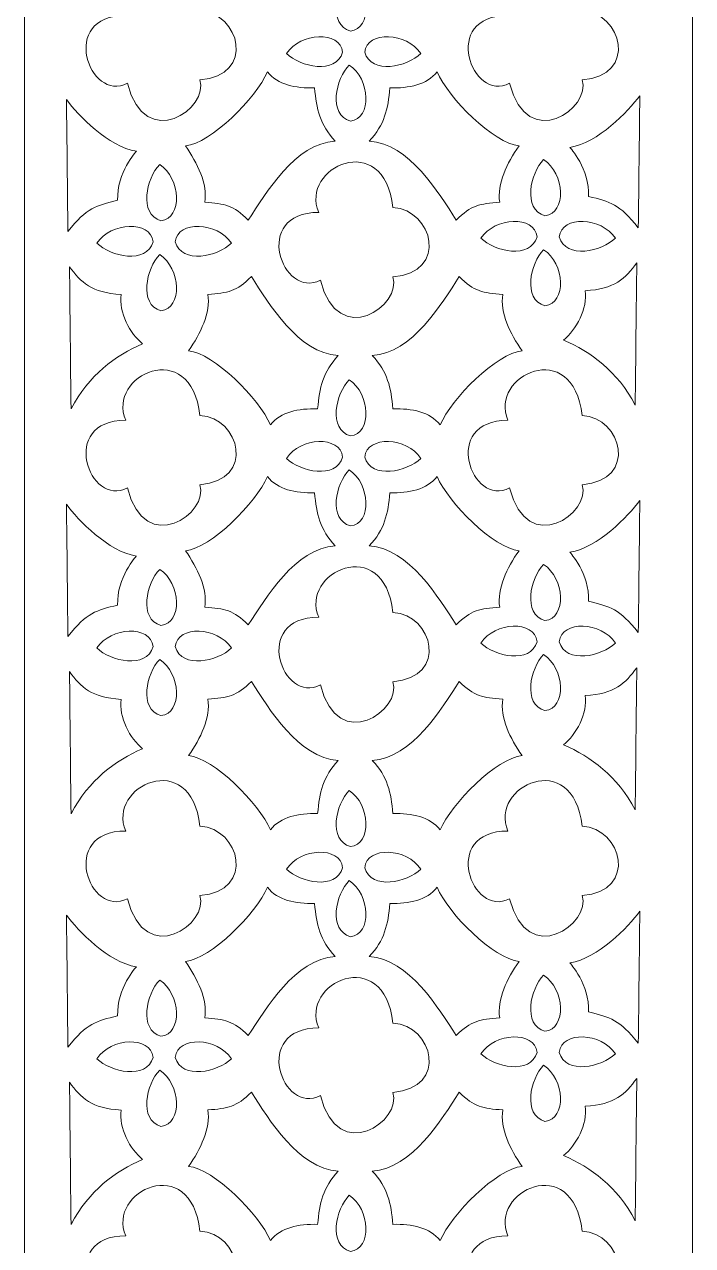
# Model space of a CAD drawing. Header units: centimetres. Extents: x -27.5 to -20.8, y -9.5 to 9.5.
# Drawn here: x -23.78 to -20.8, y -0.03 to 5.4 of the extents above; entities that cross this region are included whole.
import ezdxf

# ---------------------------------------------------------------- set-up
doc = ezdxf.new("R2010")
doc.units = ezdxf.units.CM
doc.header["$MEASUREMENT"] = 0
doc.layers.add('layer 1', color=7, linetype='Continuous')

msp = doc.modelspace()

# ---------------------------------------------------------------- linework, layer by layer
at = {"layer": 'layer 1', "color": 250, "lineweight": 9}
for points, knots in [([(-23.77503, 9.5), (-23.77503, 9.5), (-20.79884, 9.5), (-20.79884, 9.5), (-20.79884, 9.5), (-20.79884, 9.5), (-20.79884, -9.5), (-20.79884, -9.5), (-20.79884, -9.5), (-20.79884, -9.5), (-23.77503, -9.5), (-23.77503, -9.5), (-23.77503, -9.5), (-23.77503, -9.5), (-23.77503, 9.5), (-23.77503, 9.5)], [0, 0, 0, 0, 0.2, 0.2, 0.2, 0.2, 0.4, 0.4, 0.4, 0.4, 0.6, 0.6, 0.6, 0.6, 1, 1, 1, 1]), ([(-23.32351, 5.44407), (-23.6253, 5.44437), (-23.48585, 5.05326), (-23.31634, 5.14275), (-23.31634, 5.14275), (-23.23638, 4.82837), (-22.9496, 5.03373), (-22.99347, 5.15704), (-22.99347, 5.15704), (-22.74346, 5.17612), (-22.81469, 5.45597), (-22.99347, 5.46559), (-22.99347, 5.46559), (-23.03281, 5.81953), (-23.41033, 5.64324), (-23.32351, 5.44407)], [0, 0, 0, 0, 0.2, 0.2, 0.2, 0.2, 0.4, 0.4, 0.4, 0.4, 0.6, 0.6, 0.6, 0.6, 1, 1, 1, 1]), ([(-21.62119, 5.44407), (-21.92298, 5.44437), (-21.78353, 5.05326), (-21.61402, 5.14275), (-21.61402, 5.14275), (-21.53406, 4.82837), (-21.24728, 5.03373), (-21.29115, 5.15704), (-21.29115, 5.15704), (-21.04114, 5.17612), (-21.11237, 5.45597), (-21.29115, 5.46559), (-21.29115, 5.46559), (-21.33049, 5.81953), (-21.70801, 5.64324), (-21.62119, 5.44407)], [0, 0, 0, 0, 0.2, 0.2, 0.2, 0.2, 0.4, 0.4, 0.4, 0.4, 0.6, 0.6, 0.6, 0.6, 1, 1, 1, 1]), ([(-22.32843, 5.62448), (-22.38798, 5.56444), (-22.42354, 5.40345), (-22.32255, 5.37467), (-22.32255, 5.37467), (-22.22505, 5.38526), (-22.23454, 5.56322), (-22.32843, 5.62448)], [0, 0, 0, 0, 0.3333333, 0.3333333, 0.3333333, 0.3333333, 1, 1, 1, 1]), ([(-22.60772, 5.27473), (-22.54768, 5.21518), (-22.38669, 5.17961), (-22.35791, 5.28061), (-22.35791, 5.28061), (-22.3685, 5.37811), (-22.54646, 5.36862), (-22.60772, 5.27473)], [0, 0, 0, 0, 0.3333333, 0.3333333, 0.3333333, 0.3333333, 1, 1, 1, 1]), ([(-22.00914, 5.27473), (-22.06918, 5.21518), (-22.23017, 5.17961), (-22.25895, 5.28061), (-22.25895, 5.28061), (-22.24836, 5.37811), (-22.0704, 5.36862), (-22.00914, 5.27473)], [0, 0, 0, 0, 0.3333333, 0.3333333, 0.3333333, 0.3333333, 1, 1, 1, 1]), ([(-22.32843, 5.22343), (-22.38798, 5.16339), (-22.42354, 5.00241), (-22.32255, 4.97363), (-22.32255, 4.97363), (-22.22505, 4.98422), (-22.23454, 5.16217), (-22.32843, 5.22343)], [0, 0, 0, 0, 0.3333333, 0.3333333, 0.3333333, 0.3333333, 1, 1, 1, 1]), ([(-22.69288, 5.19348), (-22.64682, 5.13566), (-22.56793, 5.11968), (-22.48236, 5.12173), (-22.48236, 5.12173), (-22.47401, 5.02777), (-22.45879, 4.95706), (-22.39032, 4.88497), (-22.39032, 4.88497), (-22.56853, 4.87428), (-22.69913, 4.6544), (-22.77774, 4.53343), (-22.77774, 4.53343), (-22.84401, 4.5997), (-22.88288, 4.60603), (-22.97143, 4.61235), (-22.97143, 4.61235), (-22.95864, 4.69344), (-23.0042, 4.78757), (-23.05753, 4.86346), (-23.05753, 4.86346), (-22.94458, 4.87453), (-22.74271, 5.07643), (-22.69288, 5.19348)], [0, 0, 0, 0, 0.1428571, 0.1428571, 0.1428571, 0.1428571, 0.2857143, 0.2857143, 0.2857143, 0.2857143, 0.4285714, 0.4285714, 0.4285714, 0.4285714, 0.5714286, 0.5714286, 0.5714286, 0.5714286, 0.7142857, 0.7142857, 0.7142857, 0.7142857, 1, 1, 1, 1]), ([(-21.93664, 5.19348), (-21.9827, 5.13566), (-22.06159, 5.11968), (-22.14716, 5.12173), (-22.14716, 5.12173), (-22.15551, 5.02777), (-22.17074, 4.95706), (-22.2392, 4.88497), (-22.2392, 4.88497), (-22.061, 4.87428), (-21.93039, 4.6544), (-21.85179, 4.53343), (-21.85179, 4.53343), (-21.78551, 4.5997), (-21.74664, 4.60603), (-21.65809, 4.61235), (-21.65809, 4.61235), (-21.67089, 4.69344), (-21.62532, 4.78757), (-21.57199, 4.86346), (-21.57199, 4.86346), (-21.68494, 4.87453), (-21.88681, 5.07643), (-21.93664, 5.19348)], [0, 0, 0, 0, 0.1428571, 0.1428571, 0.1428571, 0.1428571, 0.2857143, 0.2857143, 0.2857143, 0.2857143, 0.4285714, 0.4285714, 0.4285714, 0.4285714, 0.5714286, 0.5714286, 0.5714286, 0.5714286, 0.7142857, 0.7142857, 0.7142857, 0.7142857, 1, 1, 1, 1]), ([(-23.58782, 5.07004), (-23.58543, 4.87634), (-23.58345, 4.67615), (-23.58106, 4.48244), (-23.58106, 4.48244), (-23.49705, 4.58874), (-23.45596, 4.59755), (-23.35976, 4.62176), (-23.35976, 4.62176), (-23.36463, 4.74438), (-23.27665, 4.83963), (-23.27599, 4.83968), (-23.27599, 4.83968), (-23.3999, 4.85887), (-23.53656, 5.0001), (-23.58782, 5.07004)], [0, 0, 0, 0, 0.2, 0.2, 0.2, 0.2, 0.4, 0.4, 0.4, 0.4, 0.6, 0.6, 0.6, 0.6, 1, 1, 1, 1]), ([(-21.0339, 5.08699), (-21.03629, 4.8933), (-21.03827, 4.6931), (-21.04066, 4.49939), (-21.04066, 4.49939), (-21.12467, 4.60569), (-21.16576, 4.6145), (-21.26196, 4.63871), (-21.26196, 4.63871), (-21.25709, 4.76133), (-21.34507, 4.85658), (-21.34573, 4.85663), (-21.34573, 4.85663), (-21.22182, 4.87582), (-21.08516, 5.01705), (-21.0339, 5.08699)], [0, 0, 0, 0, 0.2, 0.2, 0.2, 0.2, 0.4, 0.4, 0.4, 0.4, 0.6, 0.6, 0.6, 0.6, 1, 1, 1, 1]), ([(-22.46387, 4.56746), (-22.76567, 4.56777), (-22.62621, 4.17666), (-22.4567, 4.26614), (-22.4567, 4.26614), (-22.37674, 3.95177), (-22.08997, 4.15713), (-22.13383, 4.28043), (-22.13383, 4.28043), (-21.88382, 4.29952), (-21.95505, 4.57936), (-22.13383, 4.58899), (-22.13383, 4.58899), (-22.17318, 4.94293), (-22.55069, 4.76664), (-22.46387, 4.56746)], [0, 0, 0, 0, 0.2, 0.2, 0.2, 0.2, 0.4, 0.4, 0.4, 0.4, 0.6, 0.6, 0.6, 0.6, 1, 1, 1, 1]), ([(-21.46222, 4.80252), (-21.52177, 4.74248), (-21.55733, 4.5815), (-21.45634, 4.55272), (-21.45634, 4.55272), (-21.35883, 4.56331), (-21.36833, 4.74126), (-21.46222, 4.80252)], [0, 0, 0, 0, 0.3333333, 0.3333333, 0.3333333, 0.3333333, 1, 1, 1, 1]), ([(-23.17252, 4.7804), (-23.23207, 4.72036), (-23.26764, 4.55938), (-23.16664, 4.53059), (-23.16664, 4.53059), (-23.06914, 4.54119), (-23.07863, 4.71914), (-23.17252, 4.7804)], [0, 0, 0, 0, 0.3333333, 0.3333333, 0.3333333, 0.3333333, 1, 1, 1, 1]), ([(-23.45181, 4.43065), (-23.39177, 4.3711), (-23.23078, 4.33554), (-23.202, 4.43653), (-23.202, 4.43653), (-23.2126, 4.53404), (-23.39055, 4.52454), (-23.45181, 4.43065)], [0, 0, 0, 0, 0.3333333, 0.3333333, 0.3333333, 0.3333333, 1, 1, 1, 1]), ([(-22.85323, 4.43065), (-22.91328, 4.3711), (-23.07426, 4.33554), (-23.10304, 4.43653), (-23.10304, 4.43653), (-23.09245, 4.53404), (-22.9145, 4.52454), (-22.85323, 4.43065)], [0, 0, 0, 0, 0.3333333, 0.3333333, 0.3333333, 0.3333333, 1, 1, 1, 1]), ([(-21.7415, 4.45277), (-21.68146, 4.39322), (-21.52048, 4.35766), (-21.4917, 4.45865), (-21.4917, 4.45865), (-21.50229, 4.55616), (-21.68024, 4.54666), (-21.7415, 4.45277)], [0, 0, 0, 0, 0.3333333, 0.3333333, 0.3333333, 0.3333333, 1, 1, 1, 1]), ([(-21.14293, 4.45277), (-21.20297, 4.39322), (-21.36395, 4.35766), (-21.39274, 4.45865), (-21.39274, 4.45865), (-21.38214, 4.55616), (-21.20419, 4.54666), (-21.14293, 4.45277)], [0, 0, 0, 0, 0.3333333, 0.3333333, 0.3333333, 0.3333333, 1, 1, 1, 1]), ([(-23.17252, 4.37936), (-23.23207, 4.31932), (-23.26764, 4.15833), (-23.16664, 4.12955), (-23.16664, 4.12955), (-23.06914, 4.14015), (-23.07863, 4.3181), (-23.17252, 4.37936)], [0, 0, 0, 0, 0.3333333, 0.3333333, 0.3333333, 0.3333333, 1, 1, 1, 1]), ([(-21.46222, 4.40148), (-21.52177, 4.34144), (-21.55733, 4.18046), (-21.45634, 4.15167), (-21.45634, 4.15167), (-21.35883, 4.16227), (-21.36833, 4.34022), (-21.46222, 4.40148)], [0, 0, 0, 0, 0.3333333, 0.3333333, 0.3333333, 0.3333333, 1, 1, 1, 1]), ([(-23.57425, 4.32593), (-23.57186, 4.13223), (-23.56963, 3.88642), (-23.56724, 3.69271), (-23.56724, 3.69271), (-23.48819, 3.84345), (-23.36961, 3.93033), (-23.24833, 3.98228), (-23.24833, 3.98228), (-23.30362, 4.0272), (-23.3569, 4.12289), (-23.3441, 4.202), (-23.3441, 4.202), (-23.4771, 4.20948), (-23.52299, 4.25599), (-23.57425, 4.32593)], [0, 0, 0, 0, 0.2, 0.2, 0.2, 0.2, 0.4, 0.4, 0.4, 0.4, 0.6, 0.6, 0.6, 0.6, 1, 1, 1, 1]), ([(-21.04748, 4.34288), (-21.04987, 4.14918), (-21.05209, 3.90337), (-21.05448, 3.70966), (-21.05448, 3.70966), (-21.13354, 3.8604), (-21.25211, 3.94728), (-21.3734, 3.99923), (-21.3734, 3.99923), (-21.3181, 4.04415), (-21.26482, 4.13984), (-21.27762, 4.21895), (-21.27762, 4.21895), (-21.14463, 4.22643), (-21.09874, 4.27294), (-21.04748, 4.34288)], [0, 0, 0, 0, 0.2, 0.2, 0.2, 0.2, 0.4, 0.4, 0.4, 0.4, 0.6, 0.6, 0.6, 0.6, 1, 1, 1, 1]), ([(-22.67933, 3.62156), (-22.63328, 3.67938), (-22.55439, 3.69537), (-22.46882, 3.69332), (-22.46882, 3.69332), (-22.46046, 3.78728), (-22.44524, 3.85798), (-22.37678, 3.93007), (-22.37678, 3.93007), (-22.55498, 3.94077), (-22.68559, 4.16064), (-22.76419, 4.28162), (-22.76419, 4.28162), (-22.83047, 4.21534), (-22.86934, 4.20902), (-22.95789, 4.20269), (-22.95789, 4.20269), (-22.94509, 4.1216), (-22.99066, 4.02747), (-23.04398, 3.95158), (-23.04398, 3.95158), (-22.93104, 3.94051), (-22.72917, 3.73861), (-22.67933, 3.62156)], [0, 0, 0, 0, 0.1428571, 0.1428571, 0.1428571, 0.1428571, 0.2857143, 0.2857143, 0.2857143, 0.2857143, 0.4285714, 0.4285714, 0.4285714, 0.4285714, 0.5714286, 0.5714286, 0.5714286, 0.5714286, 0.7142857, 0.7142857, 0.7142857, 0.7142857, 1, 1, 1, 1]), ([(-21.9231, 3.62156), (-21.96916, 3.67938), (-22.04805, 3.69537), (-22.13361, 3.69332), (-22.13361, 3.69332), (-22.14197, 3.78728), (-22.15719, 3.85798), (-22.22566, 3.93007), (-22.22566, 3.93007), (-22.04745, 3.94077), (-21.91684, 4.16064), (-21.83824, 4.28162), (-21.83824, 4.28162), (-21.77196, 4.21534), (-21.7331, 4.20902), (-21.64454, 4.20269), (-21.64454, 4.20269), (-21.65734, 4.1216), (-21.61178, 4.02747), (-21.55845, 3.95158), (-21.55845, 3.95158), (-21.67139, 3.94051), (-21.87326, 3.73861), (-21.9231, 3.62156)], [0, 0, 0, 0, 0.1428571, 0.1428571, 0.1428571, 0.1428571, 0.2857143, 0.2857143, 0.2857143, 0.2857143, 0.4285714, 0.4285714, 0.4285714, 0.4285714, 0.5714286, 0.5714286, 0.5714286, 0.5714286, 0.7142857, 0.7142857, 0.7142857, 0.7142857, 1, 1, 1, 1]), ([(-23.32351, 3.64214), (-23.6253, 3.64245), (-23.48585, 3.25134), (-23.31634, 3.34082), (-23.31634, 3.34082), (-23.23638, 3.02645), (-22.9496, 3.23181), (-22.99347, 3.35511), (-22.99347, 3.35511), (-22.74346, 3.3742), (-22.81469, 3.65404), (-22.99347, 3.66367), (-22.99347, 3.66367), (-23.03281, 4.01761), (-23.41033, 3.84132), (-23.32351, 3.64214)], [0, 0, 0, 0, 0.2, 0.2, 0.2, 0.2, 0.4, 0.4, 0.4, 0.4, 0.6, 0.6, 0.6, 0.6, 1, 1, 1, 1]), ([(-21.62119, 3.64214), (-21.92298, 3.64245), (-21.78353, 3.25134), (-21.61402, 3.34082), (-21.61402, 3.34082), (-21.53406, 3.02645), (-21.24728, 3.23181), (-21.29115, 3.35511), (-21.29115, 3.35511), (-21.04114, 3.3742), (-21.11237, 3.65404), (-21.29115, 3.66367), (-21.29115, 3.66367), (-21.33049, 4.01761), (-21.70801, 3.84132), (-21.62119, 3.64214)], [0, 0, 0, 0, 0.2, 0.2, 0.2, 0.2, 0.4, 0.4, 0.4, 0.4, 0.6, 0.6, 0.6, 0.6, 1, 1, 1, 1]), ([(-22.32843, 3.82255), (-22.38798, 3.76251), (-22.42354, 3.60153), (-22.32255, 3.57274), (-22.32255, 3.57274), (-22.22505, 3.58334), (-22.23454, 3.76129), (-22.32843, 3.82255)], [0, 0, 0, 0, 0.3333333, 0.3333333, 0.3333333, 0.3333333, 1, 1, 1, 1]), ([(-22.60772, 3.4728), (-22.54768, 3.41325), (-22.38669, 3.37769), (-22.35791, 3.47868), (-22.35791, 3.47868), (-22.3685, 3.57619), (-22.54646, 3.56669), (-22.60772, 3.4728)], [0, 0, 0, 0, 0.3333333, 0.3333333, 0.3333333, 0.3333333, 1, 1, 1, 1]), ([(-22.00914, 3.4728), (-22.06918, 3.41325), (-22.23017, 3.37769), (-22.25895, 3.47868), (-22.25895, 3.47868), (-22.24836, 3.57619), (-22.0704, 3.56669), (-22.00914, 3.4728)], [0, 0, 0, 0, 0.3333333, 0.3333333, 0.3333333, 0.3333333, 1, 1, 1, 1]), ([(-22.69288, 3.39156), (-22.64682, 3.33374), (-22.56793, 3.31775), (-22.48236, 3.3198), (-22.48236, 3.3198), (-22.47401, 3.22584), (-22.45879, 3.15514), (-22.39032, 3.08305), (-22.39032, 3.08305), (-22.56853, 3.07235), (-22.69913, 2.85248), (-22.77774, 2.7315), (-22.77774, 2.7315), (-22.84401, 2.79778), (-22.88288, 2.8041), (-22.97143, 2.81042), (-22.97143, 2.81042), (-22.95864, 2.89152), (-23.0042, 2.98565), (-23.05753, 3.06154), (-23.05753, 3.06154), (-22.94458, 3.07261), (-22.74271, 3.27451), (-22.69288, 3.39156)], [0, 0, 0, 0, 0.1428571, 0.1428571, 0.1428571, 0.1428571, 0.2857143, 0.2857143, 0.2857143, 0.2857143, 0.4285714, 0.4285714, 0.4285714, 0.4285714, 0.5714286, 0.5714286, 0.5714286, 0.5714286, 0.7142857, 0.7142857, 0.7142857, 0.7142857, 1, 1, 1, 1]), ([(-22.32843, 3.42151), (-22.38798, 3.36147), (-22.42354, 3.20048), (-22.32255, 3.1717), (-22.32255, 3.1717), (-22.22505, 3.1823), (-22.23454, 3.36025), (-22.32843, 3.42151)], [0, 0, 0, 0, 0.3333333, 0.3333333, 0.3333333, 0.3333333, 1, 1, 1, 1]), ([(-21.93664, 3.39156), (-21.9827, 3.33374), (-22.06159, 3.31775), (-22.14716, 3.3198), (-22.14716, 3.3198), (-22.15551, 3.22584), (-22.17074, 3.15514), (-22.2392, 3.08305), (-22.2392, 3.08305), (-22.061, 3.07235), (-21.93039, 2.85248), (-21.85179, 2.7315), (-21.85179, 2.7315), (-21.78551, 2.79778), (-21.74664, 2.8041), (-21.65809, 2.81042), (-21.65809, 2.81042), (-21.67089, 2.89152), (-21.62532, 2.98565), (-21.57199, 3.06154), (-21.57199, 3.06154), (-21.68494, 3.07261), (-21.88681, 3.27451), (-21.93664, 3.39156)], [0, 0, 0, 0, 0.1428571, 0.1428571, 0.1428571, 0.1428571, 0.2857143, 0.2857143, 0.2857143, 0.2857143, 0.4285714, 0.4285714, 0.4285714, 0.4285714, 0.5714286, 0.5714286, 0.5714286, 0.5714286, 0.7142857, 0.7142857, 0.7142857, 0.7142857, 1, 1, 1, 1]), ([(-23.58782, 3.26812), (-23.58543, 3.07442), (-23.58345, 2.87423), (-23.58106, 2.68051), (-23.58106, 2.68051), (-23.49705, 2.78681), (-23.45596, 2.79563), (-23.35976, 2.81983), (-23.35976, 2.81983), (-23.36463, 2.94246), (-23.27665, 3.0377), (-23.27599, 3.03775), (-23.27599, 3.03775), (-23.3999, 3.05694), (-23.53656, 3.19818), (-23.58782, 3.26812)], [0, 0, 0, 0, 0.2, 0.2, 0.2, 0.2, 0.4, 0.4, 0.4, 0.4, 0.6, 0.6, 0.6, 0.6, 1, 1, 1, 1]), ([(-21.0339, 3.28507), (-21.03629, 3.09137), (-21.03827, 2.89118), (-21.04066, 2.69746), (-21.04066, 2.69746), (-21.12467, 2.80376), (-21.16576, 2.81258), (-21.26196, 2.83678), (-21.26196, 2.83678), (-21.25709, 2.95941), (-21.34507, 3.05465), (-21.34573, 3.05471), (-21.34573, 3.05471), (-21.22182, 3.07389), (-21.08516, 3.21513), (-21.0339, 3.28507)], [0, 0, 0, 0, 0.2, 0.2, 0.2, 0.2, 0.4, 0.4, 0.4, 0.4, 0.6, 0.6, 0.6, 0.6, 1, 1, 1, 1]), ([(-22.46387, 2.76554), (-22.76567, 2.76584), (-22.62621, 2.37473), (-22.4567, 2.46422), (-22.4567, 2.46422), (-22.37674, 2.14984), (-22.08997, 2.35521), (-22.13383, 2.47851), (-22.13383, 2.47851), (-21.88382, 2.49759), (-21.95505, 2.77744), (-22.13383, 2.78707), (-22.13383, 2.78707), (-22.17318, 3.141), (-22.55069, 2.96471), (-22.46387, 2.76554)], [0, 0, 0, 0, 0.2, 0.2, 0.2, 0.2, 0.4, 0.4, 0.4, 0.4, 0.6, 0.6, 0.6, 0.6, 1, 1, 1, 1]), ([(-21.46222, 3.0006), (-21.52177, 2.94056), (-21.55733, 2.77957), (-21.45634, 2.75079), (-21.45634, 2.75079), (-21.35883, 2.76139), (-21.36833, 2.93934), (-21.46222, 3.0006)], [0, 0, 0, 0, 0.3333333, 0.3333333, 0.3333333, 0.3333333, 1, 1, 1, 1]), ([(-23.17252, 2.97848), (-23.23207, 2.91844), (-23.26764, 2.75745), (-23.16664, 2.72867), (-23.16664, 2.72867), (-23.06914, 2.73926), (-23.07863, 2.91722), (-23.17252, 2.97848)], [0, 0, 0, 0, 0.3333333, 0.3333333, 0.3333333, 0.3333333, 1, 1, 1, 1]), ([(-23.45181, 2.62873), (-23.39177, 2.56918), (-23.23078, 2.53361), (-23.202, 2.63461), (-23.202, 2.63461), (-23.2126, 2.73211), (-23.39055, 2.72262), (-23.45181, 2.62873)], [0, 0, 0, 0, 0.3333333, 0.3333333, 0.3333333, 0.3333333, 1, 1, 1, 1]), ([(-22.85323, 2.62873), (-22.91328, 2.56918), (-23.07426, 2.53361), (-23.10304, 2.63461), (-23.10304, 2.63461), (-23.09245, 2.73211), (-22.9145, 2.72262), (-22.85323, 2.62873)], [0, 0, 0, 0, 0.3333333, 0.3333333, 0.3333333, 0.3333333, 1, 1, 1, 1]), ([(-21.7415, 2.65085), (-21.68146, 2.5913), (-21.52048, 2.55574), (-21.4917, 2.65673), (-21.4917, 2.65673), (-21.50229, 2.75423), (-21.68024, 2.74474), (-21.7415, 2.65085)], [0, 0, 0, 0, 0.3333333, 0.3333333, 0.3333333, 0.3333333, 1, 1, 1, 1]), ([(-21.14293, 2.65085), (-21.20297, 2.5913), (-21.36395, 2.55574), (-21.39274, 2.65673), (-21.39274, 2.65673), (-21.38214, 2.75423), (-21.20419, 2.74474), (-21.14293, 2.65085)], [0, 0, 0, 0, 0.3333333, 0.3333333, 0.3333333, 0.3333333, 1, 1, 1, 1]), ([(-23.17252, 2.57743), (-23.23207, 2.51739), (-23.26764, 2.35641), (-23.16664, 2.32763), (-23.16664, 2.32763), (-23.06914, 2.33822), (-23.07863, 2.51617), (-23.17252, 2.57743)], [0, 0, 0, 0, 0.3333333, 0.3333333, 0.3333333, 0.3333333, 1, 1, 1, 1]), ([(-21.46222, 2.59955), (-21.52177, 2.53951), (-21.55733, 2.37853), (-21.45634, 2.34975), (-21.45634, 2.34975), (-21.35883, 2.36034), (-21.36833, 2.53829), (-21.46222, 2.59955)], [0, 0, 0, 0, 0.3333333, 0.3333333, 0.3333333, 0.3333333, 1, 1, 1, 1]), ([(-23.57425, 2.524), (-23.57186, 2.3303), (-23.56963, 2.0845), (-23.56724, 1.89078), (-23.56724, 1.89078), (-23.48819, 2.04153), (-23.36961, 2.1284), (-23.24833, 2.18036), (-23.24833, 2.18036), (-23.30362, 2.22528), (-23.3569, 2.32096), (-23.3441, 2.40007), (-23.3441, 2.40007), (-23.4771, 2.40755), (-23.52299, 2.45406), (-23.57425, 2.524)], [0, 0, 0, 0, 0.2, 0.2, 0.2, 0.2, 0.4, 0.4, 0.4, 0.4, 0.6, 0.6, 0.6, 0.6, 1, 1, 1, 1]), ([(-21.04748, 2.54095), (-21.04987, 2.34726), (-21.05209, 2.10145), (-21.05448, 1.90773), (-21.05448, 1.90773), (-21.13354, 2.05848), (-21.25211, 2.14535), (-21.3734, 2.19731), (-21.3734, 2.19731), (-21.3181, 2.24223), (-21.26482, 2.33792), (-21.27762, 2.41703), (-21.27762, 2.41703), (-21.14463, 2.4245), (-21.09874, 2.47101), (-21.04748, 2.54095)], [0, 0, 0, 0, 0.2, 0.2, 0.2, 0.2, 0.4, 0.4, 0.4, 0.4, 0.6, 0.6, 0.6, 0.6, 1, 1, 1, 1]), ([(-22.67933, 1.81964), (-22.63328, 1.87746), (-22.55439, 1.89344), (-22.46882, 1.89139), (-22.46882, 1.89139), (-22.46046, 1.98535), (-22.44524, 2.05605), (-22.37678, 2.12815), (-22.37678, 2.12815), (-22.55498, 2.13884), (-22.68559, 2.35871), (-22.76419, 2.47969), (-22.76419, 2.47969), (-22.83047, 2.41342), (-22.86934, 2.40709), (-22.95789, 2.40077), (-22.95789, 2.40077), (-22.94509, 2.31968), (-22.99066, 2.22555), (-23.04398, 2.14966), (-23.04398, 2.14966), (-22.93104, 2.13859), (-22.72917, 1.93669), (-22.67933, 1.81964)], [0, 0, 0, 0, 0.1428571, 0.1428571, 0.1428571, 0.1428571, 0.2857143, 0.2857143, 0.2857143, 0.2857143, 0.4285714, 0.4285714, 0.4285714, 0.4285714, 0.5714286, 0.5714286, 0.5714286, 0.5714286, 0.7142857, 0.7142857, 0.7142857, 0.7142857, 1, 1, 1, 1]), ([(-21.9231, 1.81964), (-21.96916, 1.87746), (-22.04805, 1.89344), (-22.13361, 1.89139), (-22.13361, 1.89139), (-22.14197, 1.98535), (-22.15719, 2.05605), (-22.22566, 2.12815), (-22.22566, 2.12815), (-22.04745, 2.13884), (-21.91684, 2.35871), (-21.83824, 2.47969), (-21.83824, 2.47969), (-21.77196, 2.41342), (-21.7331, 2.40709), (-21.64454, 2.40077), (-21.64454, 2.40077), (-21.65734, 2.31968), (-21.61178, 2.22555), (-21.55845, 2.14966), (-21.55845, 2.14966), (-21.67139, 2.13859), (-21.87326, 1.93669), (-21.9231, 1.81964)], [0, 0, 0, 0, 0.1428571, 0.1428571, 0.1428571, 0.1428571, 0.2857143, 0.2857143, 0.2857143, 0.2857143, 0.4285714, 0.4285714, 0.4285714, 0.4285714, 0.5714286, 0.5714286, 0.5714286, 0.5714286, 0.7142857, 0.7142857, 0.7142857, 0.7142857, 1, 1, 1, 1]), ([(-23.32351, 1.81401), (-23.6253, 1.81432), (-23.48585, 1.42321), (-23.31634, 1.51269), (-23.31634, 1.51269), (-23.23638, 1.19832), (-22.9496, 1.40368), (-22.99347, 1.52698), (-22.99347, 1.52698), (-22.74346, 1.54607), (-22.81469, 1.82591), (-22.99347, 1.83554), (-22.99347, 1.83554), (-23.03281, 2.18948), (-23.41033, 2.01319), (-23.32351, 1.81401)], [0, 0, 0, 0, 0.2, 0.2, 0.2, 0.2, 0.4, 0.4, 0.4, 0.4, 0.6, 0.6, 0.6, 0.6, 1, 1, 1, 1]), ([(-21.62119, 1.81401), (-21.92298, 1.81432), (-21.78353, 1.42321), (-21.61402, 1.51269), (-21.61402, 1.51269), (-21.53406, 1.19832), (-21.24728, 1.40368), (-21.29115, 1.52698), (-21.29115, 1.52698), (-21.04114, 1.54607), (-21.11237, 1.82591), (-21.29115, 1.83554), (-21.29115, 1.83554), (-21.33049, 2.18948), (-21.70801, 2.01319), (-21.62119, 1.81401)], [0, 0, 0, 0, 0.2, 0.2, 0.2, 0.2, 0.4, 0.4, 0.4, 0.4, 0.6, 0.6, 0.6, 0.6, 1, 1, 1, 1]), ([(-22.32843, 1.99442), (-22.38798, 1.93438), (-22.42354, 1.7734), (-22.32255, 1.74461), (-22.32255, 1.74461), (-22.22505, 1.75521), (-22.23454, 1.93316), (-22.32843, 1.99442)], [0, 0, 0, 0, 0.3333333, 0.3333333, 0.3333333, 0.3333333, 1, 1, 1, 1]), ([(-22.60772, 1.64467), (-22.54768, 1.58512), (-22.38669, 1.54956), (-22.35791, 1.65055), (-22.35791, 1.65055), (-22.3685, 1.74805), (-22.54646, 1.73856), (-22.60772, 1.64467)], [0, 0, 0, 0, 0.3333333, 0.3333333, 0.3333333, 0.3333333, 1, 1, 1, 1]), ([(-22.00914, 1.64467), (-22.06918, 1.58512), (-22.23017, 1.54956), (-22.25895, 1.65055), (-22.25895, 1.65055), (-22.24836, 1.74805), (-22.0704, 1.73856), (-22.00914, 1.64467)], [0, 0, 0, 0, 0.3333333, 0.3333333, 0.3333333, 0.3333333, 1, 1, 1, 1]), ([(-22.32843, 1.59338), (-22.38798, 1.53334), (-22.42354, 1.37235), (-22.32255, 1.34357), (-22.32255, 1.34357), (-22.22505, 1.35416), (-22.23454, 1.53212), (-22.32843, 1.59338)], [0, 0, 0, 0, 0.3333333, 0.3333333, 0.3333333, 0.3333333, 1, 1, 1, 1]), ([(-22.69288, 1.56342), (-22.64682, 1.5056), (-22.56793, 1.48962), (-22.48236, 1.49167), (-22.48236, 1.49167), (-22.47401, 1.39771), (-22.45879, 1.32701), (-22.39032, 1.25492), (-22.39032, 1.25492), (-22.56853, 1.24422), (-22.69913, 1.02435), (-22.77774, 0.90337), (-22.77774, 0.90337), (-22.84401, 0.96965), (-22.88288, 0.97597), (-22.97143, 0.98229), (-22.97143, 0.98229), (-22.95864, 1.06339), (-23.0042, 1.15752), (-23.05753, 1.23341), (-23.05753, 1.23341), (-22.94458, 1.24447), (-22.74271, 1.44638), (-22.69288, 1.56342)], [0, 0, 0, 0, 0.1428571, 0.1428571, 0.1428571, 0.1428571, 0.2857143, 0.2857143, 0.2857143, 0.2857143, 0.4285714, 0.4285714, 0.4285714, 0.4285714, 0.5714286, 0.5714286, 0.5714286, 0.5714286, 0.7142857, 0.7142857, 0.7142857, 0.7142857, 1, 1, 1, 1]), ([(-21.93664, 1.56342), (-21.9827, 1.5056), (-22.06159, 1.48962), (-22.14716, 1.49167), (-22.14716, 1.49167), (-22.15551, 1.39771), (-22.17074, 1.32701), (-22.2392, 1.25492), (-22.2392, 1.25492), (-22.061, 1.24422), (-21.93039, 1.02435), (-21.85179, 0.90337), (-21.85179, 0.90337), (-21.78551, 0.96965), (-21.74664, 0.97597), (-21.65809, 0.98229), (-21.65809, 0.98229), (-21.67089, 1.06339), (-21.62532, 1.15752), (-21.57199, 1.23341), (-21.57199, 1.23341), (-21.68494, 1.24447), (-21.88681, 1.44638), (-21.93664, 1.56342)], [0, 0, 0, 0, 0.1428571, 0.1428571, 0.1428571, 0.1428571, 0.2857143, 0.2857143, 0.2857143, 0.2857143, 0.4285714, 0.4285714, 0.4285714, 0.4285714, 0.5714286, 0.5714286, 0.5714286, 0.5714286, 0.7142857, 0.7142857, 0.7142857, 0.7142857, 1, 1, 1, 1]), ([(-23.58782, 1.43999), (-23.58543, 1.24629), (-23.58345, 1.0461), (-23.58106, 0.85238), (-23.58106, 0.85238), (-23.49705, 0.95868), (-23.45596, 0.9675), (-23.35976, 0.9917), (-23.35976, 0.9917), (-23.36463, 1.11432), (-23.27665, 1.20957), (-23.27599, 1.20962), (-23.27599, 1.20962), (-23.3999, 1.22881), (-23.53656, 1.37005), (-23.58782, 1.43999)], [0, 0, 0, 0, 0.2, 0.2, 0.2, 0.2, 0.4, 0.4, 0.4, 0.4, 0.6, 0.6, 0.6, 0.6, 1, 1, 1, 1]), ([(-21.0339, 1.45694), (-21.03629, 1.26324), (-21.03827, 1.06305), (-21.04066, 0.86933), (-21.04066, 0.86933), (-21.12467, 0.97563), (-21.16576, 0.98445), (-21.26196, 1.00865), (-21.26196, 1.00865), (-21.25709, 1.13128), (-21.34507, 1.22652), (-21.34573, 1.22657), (-21.34573, 1.22657), (-21.22182, 1.24576), (-21.08516, 1.387), (-21.0339, 1.45694)], [0, 0, 0, 0, 0.2, 0.2, 0.2, 0.2, 0.4, 0.4, 0.4, 0.4, 0.6, 0.6, 0.6, 0.6, 1, 1, 1, 1]), ([(-22.46387, 0.93741), (-22.76567, 0.93771), (-22.62621, 0.5466), (-22.4567, 0.63609), (-22.4567, 0.63609), (-22.37674, 0.32171), (-22.08997, 0.52707), (-22.13383, 0.65038), (-22.13383, 0.65038), (-21.88382, 0.66946), (-21.95505, 0.94931), (-22.13383, 0.95893), (-22.13383, 0.95893), (-22.17318, 1.31287), (-22.55069, 1.13658), (-22.46387, 0.93741)], [0, 0, 0, 0, 0.2, 0.2, 0.2, 0.2, 0.4, 0.4, 0.4, 0.4, 0.6, 0.6, 0.6, 0.6, 1, 1, 1, 1]), ([(-23.17252, 1.15035), (-23.23207, 1.09031), (-23.26764, 0.92932), (-23.16664, 0.90054), (-23.16664, 0.90054), (-23.06914, 0.91113), (-23.07863, 1.08908), (-23.17252, 1.15035)], [0, 0, 0, 0, 0.3333333, 0.3333333, 0.3333333, 0.3333333, 1, 1, 1, 1]), ([(-21.46222, 1.17247), (-21.52177, 1.11243), (-21.55733, 0.95144), (-21.45634, 0.92266), (-21.45634, 0.92266), (-21.35883, 0.93325), (-21.36833, 1.11121), (-21.46222, 1.17247)], [0, 0, 0, 0, 0.3333333, 0.3333333, 0.3333333, 0.3333333, 1, 1, 1, 1]), ([(-21.7415, 0.82272), (-21.68146, 0.76317), (-21.52048, 0.7276), (-21.4917, 0.8286), (-21.4917, 0.8286), (-21.50229, 0.9261), (-21.68024, 0.91661), (-21.7415, 0.82272)], [0, 0, 0, 0, 0.3333333, 0.3333333, 0.3333333, 0.3333333, 1, 1, 1, 1]), ([(-21.14293, 0.82272), (-21.20297, 0.76317), (-21.36395, 0.7276), (-21.39274, 0.8286), (-21.39274, 0.8286), (-21.38214, 0.9261), (-21.20419, 0.91661), (-21.14293, 0.82272)], [0, 0, 0, 0, 0.3333333, 0.3333333, 0.3333333, 0.3333333, 1, 1, 1, 1]), ([(-23.45181, 0.8006), (-23.39177, 0.74105), (-23.23078, 0.70548), (-23.202, 0.80648), (-23.202, 0.80648), (-23.2126, 0.90398), (-23.39055, 0.89449), (-23.45181, 0.8006)], [0, 0, 0, 0, 0.3333333, 0.3333333, 0.3333333, 0.3333333, 1, 1, 1, 1]), ([(-22.85323, 0.8006), (-22.91328, 0.74105), (-23.07426, 0.70548), (-23.10304, 0.80648), (-23.10304, 0.80648), (-23.09245, 0.90398), (-22.9145, 0.89449), (-22.85323, 0.8006)], [0, 0, 0, 0, 0.3333333, 0.3333333, 0.3333333, 0.3333333, 1, 1, 1, 1]), ([(-21.46222, 0.77142), (-21.52177, 0.71138), (-21.55733, 0.5504), (-21.45634, 0.52162), (-21.45634, 0.52162), (-21.35883, 0.53221), (-21.36833, 0.71016), (-21.46222, 0.77142)], [0, 0, 0, 0, 0.3333333, 0.3333333, 0.3333333, 0.3333333, 1, 1, 1, 1]), ([(-23.17252, 0.7493), (-23.23207, 0.68926), (-23.26764, 0.52828), (-23.16664, 0.4995), (-23.16664, 0.4995), (-23.06914, 0.51009), (-23.07863, 0.68804), (-23.17252, 0.7493)], [0, 0, 0, 0, 0.3333333, 0.3333333, 0.3333333, 0.3333333, 1, 1, 1, 1]), ([(-21.04748, 0.71282), (-21.04987, 0.51912), (-21.05209, 0.27332), (-21.05448, 0.0796), (-21.05448, 0.0796), (-21.13354, 0.23035), (-21.25211, 0.31722), (-21.3734, 0.36918), (-21.3734, 0.36918), (-21.3181, 0.4141), (-21.26482, 0.50978), (-21.27762, 0.58889), (-21.27762, 0.58889), (-21.14463, 0.59637), (-21.09874, 0.64288), (-21.04748, 0.71282)], [0, 0, 0, 0, 0.2, 0.2, 0.2, 0.2, 0.4, 0.4, 0.4, 0.4, 0.6, 0.6, 0.6, 0.6, 1, 1, 1, 1]), ([(-23.57425, 0.69587), (-23.57186, 0.50217), (-23.56963, 0.25637), (-23.56724, 0.06265), (-23.56724, 0.06265), (-23.48819, 0.2134), (-23.36961, 0.30027), (-23.24833, 0.35222), (-23.24833, 0.35222), (-23.30362, 0.39715), (-23.3569, 0.49283), (-23.3441, 0.57194), (-23.3441, 0.57194), (-23.4771, 0.57942), (-23.52299, 0.62593), (-23.57425, 0.69587)], [0, 0, 0, 0, 0.2, 0.2, 0.2, 0.2, 0.4, 0.4, 0.4, 0.4, 0.6, 0.6, 0.6, 0.6, 1, 1, 1, 1]), ([(-22.67933, -0.00849), (-22.63328, 0.04933), (-22.55439, 0.06531), (-22.46882, 0.06326), (-22.46882, 0.06326), (-22.46046, 0.15722), (-22.44524, 0.22792), (-22.37678, 0.30002), (-22.37678, 0.30002), (-22.55498, 0.31071), (-22.68559, 0.53058), (-22.76419, 0.65156), (-22.76419, 0.65156), (-22.83047, 0.58528), (-22.86934, 0.57896), (-22.95789, 0.57264), (-22.95789, 0.57264), (-22.94509, 0.49155), (-22.99066, 0.39742), (-23.04398, 0.32153), (-23.04398, 0.32153), (-22.93104, 0.31046), (-22.72917, 0.10855), (-22.67933, -0.00849)], [0, 0, 0, 0, 0.1428571, 0.1428571, 0.1428571, 0.1428571, 0.2857143, 0.2857143, 0.2857143, 0.2857143, 0.4285714, 0.4285714, 0.4285714, 0.4285714, 0.5714286, 0.5714286, 0.5714286, 0.5714286, 0.7142857, 0.7142857, 0.7142857, 0.7142857, 1, 1, 1, 1]), ([(-21.9231, -0.00849), (-21.96916, 0.04933), (-22.04805, 0.06531), (-22.13361, 0.06326), (-22.13361, 0.06326), (-22.14197, 0.15722), (-22.15719, 0.22792), (-22.22566, 0.30002), (-22.22566, 0.30002), (-22.04745, 0.31071), (-21.91684, 0.53058), (-21.83824, 0.65156), (-21.83824, 0.65156), (-21.77196, 0.58528), (-21.7331, 0.57896), (-21.64454, 0.57264), (-21.64454, 0.57264), (-21.65734, 0.49155), (-21.61178, 0.39742), (-21.55845, 0.32153), (-21.55845, 0.32153), (-21.67139, 0.31046), (-21.87326, 0.10855), (-21.9231, -0.00849)], [0, 0, 0, 0, 0.1428571, 0.1428571, 0.1428571, 0.1428571, 0.2857143, 0.2857143, 0.2857143, 0.2857143, 0.4285714, 0.4285714, 0.4285714, 0.4285714, 0.5714286, 0.5714286, 0.5714286, 0.5714286, 0.7142857, 0.7142857, 0.7142857, 0.7142857, 1, 1, 1, 1]), ([(-23.32351, 0.01209), (-23.6253, 0.01239), (-23.48585, -0.37872), (-23.31634, -0.28923), (-23.31634, -0.28923), (-23.23638, -0.60361), (-22.9496, -0.39825), (-22.99347, -0.27495), (-22.99347, -0.27495), (-22.74346, -0.25586), (-22.81469, 0.02399), (-22.99347, 0.03361), (-22.99347, 0.03361), (-23.03281, 0.38755), (-23.41033, 0.21126), (-23.32351, 0.01209)], [0, 0, 0, 0, 0.2, 0.2, 0.2, 0.2, 0.4, 0.4, 0.4, 0.4, 0.6, 0.6, 0.6, 0.6, 1, 1, 1, 1]), ([(-21.62119, 0.01209), (-21.92298, 0.01239), (-21.78353, -0.37872), (-21.61402, -0.28923), (-21.61402, -0.28923), (-21.53406, -0.60361), (-21.24728, -0.39825), (-21.29115, -0.27495), (-21.29115, -0.27495), (-21.04114, -0.25586), (-21.11237, 0.02399), (-21.29115, 0.03361), (-21.29115, 0.03361), (-21.33049, 0.38755), (-21.70801, 0.21126), (-21.62119, 0.01209)], [0, 0, 0, 0, 0.2, 0.2, 0.2, 0.2, 0.4, 0.4, 0.4, 0.4, 0.6, 0.6, 0.6, 0.6, 1, 1, 1, 1]), ([(-22.32843, 0.1925), (-22.38798, 0.13246), (-22.42354, -0.02853), (-22.32255, -0.05731), (-22.32255, -0.05731), (-22.22505, -0.04672), (-22.23454, 0.13123), (-22.32843, 0.1925)], [0, 0, 0, 0, 0.3333333, 0.3333333, 0.3333333, 0.3333333, 1, 1, 1, 1])]:
    msp.add_open_spline(points, degree=3, knots=knots, dxfattribs=at)

doc.saveas('drawing.dxf')
